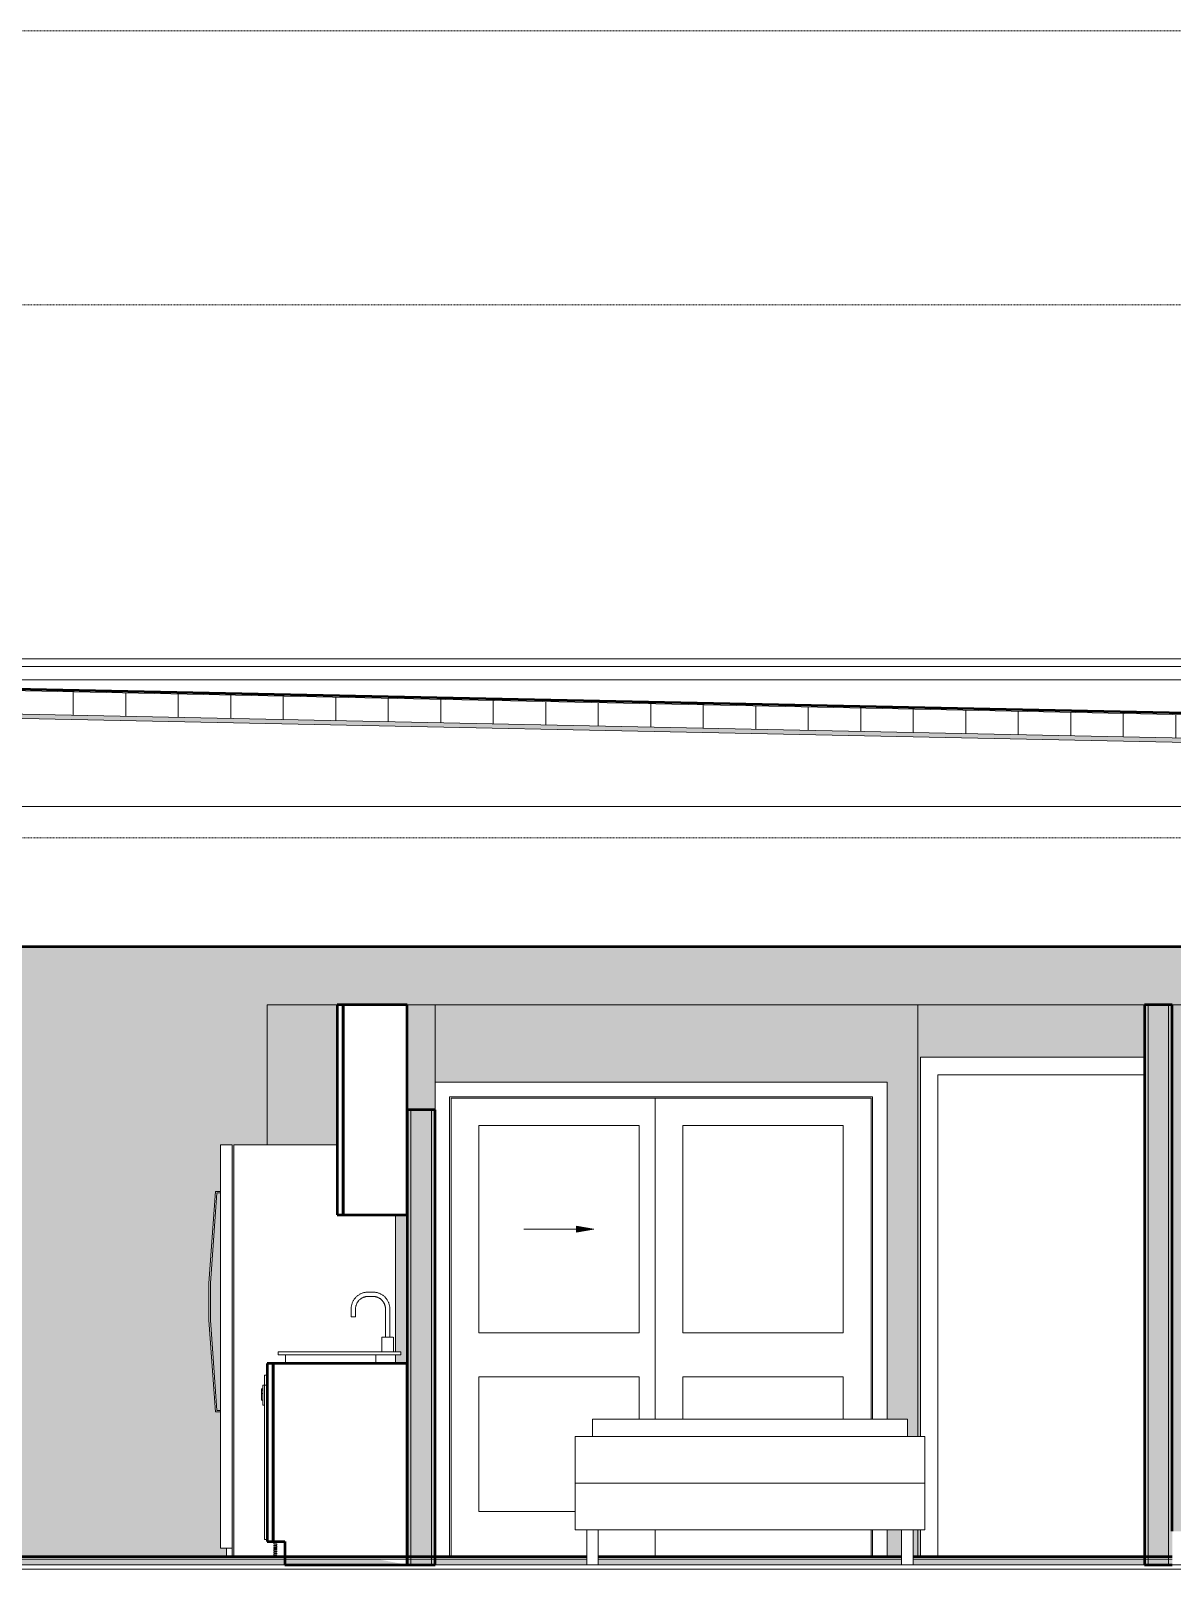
# Model space of a CAD drawing. Header units: inches. Extents: x 9584 to 15274, y -226 to 527.
# Drawn here: x 11384.7 to 11580.4, y 263.2 to 527 of the extents above; entities that cross this region are included whole.
import ezdxf

# ---------------------------------------------------------------- set-up
doc = ezdxf.new("R2010")
doc.units = ezdxf.units.IN
doc.header["$MEASUREMENT"] = 0
doc.linetypes.add('Aligning Line 1_8_', pattern=[0.25, 0.125, -0.125])
doc.linetypes.add('Grid Line 1_2_', pattern=[0.875, 0.5, -0.125, 0.125, -0.125])
for name, color, linetype, lineweight in [('0-1', 7, 'Continuous', 5), ('0-2', 7, 'Continuous', 9), ('A-AREA-PATT-2', 254, 'Continuous', 9), ('A-DETL-GENF-1', 92, 'Continuous', 13), ('A-DETL-GENF-2', 7, 'Continuous', 9), ('A-DOOR-1', 7, 'Continuous', 9), ('A-DOOR-FRAM-1', 7, 'Continuous', 9), ('A-FLOR-1', 192, 'Continuous', 50), ('A-FLOR-LEVL-1', 51, 'Grid Line 1_2_', 9), ('A-FLOR-MCUT', 51, 'Continuous', 13), ('A-FLOR-PATT-1', 8, 'Continuous', 9), ('A-ROOF', 132, 'Continuous', 13), ('A-ROOF-1', 132, 'Continuous', 50), ('A-ROOF-PATT-1', 132, 'Continuous', 9), ('A-WALL', 113, 'Continuous', 13), ('A-WALL-1', 250, 'Continuous', 13), ('A-WALL-2', 10, 'Continuous', 50), ('A-WALL-PATT-1', 253, 'Continuous', 9), ('G-ANNO-SYMB', 111, 'Aligning Line 1_8_', 9), ('G-ANNO-SYMB-1', 147, 'Aligning Line 1_8_', 9), ('I-FURN-1', 7, 'Continuous', 9), ('P-SANR-FIXT-1', 7, 'Continuous', 9), ('Q-CASE-1', 10, 'Continuous', 50), ('Q-SPCQ-1', 7, 'Continuous', 9)]:
    doc.layers.add(name, color=color, linetype=linetype, lineweight=lineweight)
pattern_1 = [(216.87, (11002.345, 87.994), (47.980943, 31.987086), [7.997, -71.971]), (206.565, (11011.941, 83.196), (-15.99371, -15.99413), [17.881, -17.881]), (198.435, (11011.941, 75.199), (-31.98674, -15.99388), [10.115, -40.461])]

# ---------------------------------------------------------------- blocks, each defined once
blk = doc.blocks.new('CTR - 2nd Phase_rvt-1-BUILDING SECTION - EAST_WEST - LOOKING NORTH')
at = {"layer": 'A-FLOR-LEVL-1'}
for p, q in [((9583.58, 394), (12532.58, 394)), ((9583.58, 264), (12532.58, 264))]:
    blk.add_line(p, q, dxfattribs=at)
at = {"layer": 'G-ANNO-SYMB-1'}
for p, q in [((12435.88, 526.95), (9680.25, 526.95)), ((12435.88, 388.59), (9680.25, 388.59))]:
    blk.add_line(p, q, dxfattribs=at)
blk = doc.blocks.new('FOLDING_SLIDING CLOSET - 72_ x 80_-1372823-BUILDING SECTION - EAST_WEST - LOOKING NORTH')
at = {"layer": 'A-DETL-GENF-1'}
blk.add_hatch(color=256, dxfattribs=at).paths.add_polyline_path([(11478.21, 189), (11481.22, 189.53), (11478.21, 190.06)], flags=0)
at = {"layer": 'A-DETL-GENF-2'}
for p, q in [((11478.21, 190.06), (11481.22, 189.53)), ((11478.21, 189), (11478.21, 190.06)), ((11469.22, 189.53), (11481.22, 189.53)), ((11481.22, 189.53), (11478.21, 189))]:
    blk.add_line(p, q, dxfattribs=at)
at = {"layer": 'A-DOOR-1'}
for p, q in [((11453.97, 214.75), (11453.97, 210)), ((11531.47, 214.75), (11453.97, 214.75)), ((11531.47, 157), (11531.47, 214.75)), ((11456.47, 212.25), (11456.47, 133.37)), ((11456.47, 212.25), (11528.97, 212.25)), ((11528.72, 212), (11491.72, 212)), ((11491.72, 212), (11491.72, 157)), ((11528.72, 156.99), (11528.72, 212)), ((11528.97, 212.25), (11528.97, 156.99)), ((11461.47, 171.75), (11461.47, 207.31)), ((11461.47, 207.31), (11488.97, 207.31)), ((11488.97, 207.31), (11488.97, 171.75)), ((11496.47, 171.75), (11496.47, 207.31)), ((11496.47, 207.31), (11523.97, 207.31)), ((11523.97, 207.31), (11523.97, 171.75)), ((11488.97, 171.75), (11461.47, 171.75)), ((11523.97, 171.75), (11496.47, 171.75)), ((11461.47, 141.13), (11461.47, 164.25)), ((11461.47, 164.25), (11488.97, 164.25)), ((11488.97, 164.25), (11488.97, 157)), ((11496.47, 157), (11496.47, 164.25)), ((11496.47, 164.25), (11523.97, 164.25)), ((11523.97, 164.25), (11523.97, 157)), ((11477.97, 141.13), (11461.47, 141.13)), ((11491.72, 138), (11491.72, 133.37)), ((11528.72, 133.37), (11528.72, 138)), ((11528.97, 138), (11528.97, 133.37)), ((11531.47, 133.37), (11531.47, 138))]:
    blk.add_line(p, q, dxfattribs=at)
at = {"layer": 'A-DOOR-FRAM-1'}
for p, q in [((11456.72, 212), (11456.72, 133.37)), ((11456.72, 212), (11528.72, 212)), ((11528.72, 212), (11528.72, 156.99)), ((11528.72, 138), (11528.72, 133.37))]:
    blk.add_line(p, q, dxfattribs=at)
blk = doc.blocks.new('Refrigerator_-_Side-by-Side_6047 - 36_ X 30_-V9-BUILDING SECTION - EAST_WEST - LOOKING NORTH')
at = {"layer": 'Q-SPCQ-1'}
for p, q in [((11417.22, 134.87), (11417.22, 204)), ((11417.22, 204), (11419.22, 204)), ((11419.22, 204), (11419.22, 134.87)), ((11419.47, 204), (11419.47, 133.37)), ((11437.22, 204), (11419.47, 204)), ((11416.32, 196), (11415.22, 180.29)), ((11415.47, 180.28), (11416.55, 195.75)), ((11417.22, 196), (11416.32, 196)), ((11416.55, 195.75), (11417.22, 195.75)), ((11447.22, 168.5), (11447.22, 192)), ((11415.22, 180.29), (11415.22, 173.94)), ((11415.47, 173.95), (11415.47, 180.28)), ((11415.22, 173.94), (11416.32, 158.23)), ((11416.55, 158.48), (11415.47, 173.95)), ((11447.22, 166.5), (11447.22, 168)), ((11416.32, 158.23), (11417.22, 158.23)), ((11417.22, 158.48), (11416.55, 158.48)), ((11417.22, 134.87), (11419.22, 134.87)), ((11418.22, 134.87), (11418.22, 133.37)), ((11419.22, 134.87), (11418.22, 134.87)), ((11419.22, 133.37), (11419.22, 134.87))]:
    blk.add_line(p, q, dxfattribs=at)
blk = doc.blocks.new('OD_CW_Base Cabinet - OD_CW_Base Cabinet-1965007-BUILDING SECTION - EAST_WEST - LOOKING NORTH')
at = {"layer": 'Q-CASE-1'}
for p, q in [((11425.22, 166.5), (11425.22, 136)), ((11426.22, 166.5), (11425.22, 166.5)), ((11426.22, 136), (11426.22, 166.5)), ((11426.22, 166.5), (11426.22, 136)), ((11449.22, 166.5), (11426.22, 166.5)), ((11449.22, 132), (11449.22, 166.5)), ((11425.22, 136), (11426.22, 136)), ((11426.22, 136), (11428.22, 136)), ((11428.22, 136), (11428.22, 132)), ((11428.22, 132), (11449.22, 132))]:
    blk.add_line(p, q, dxfattribs=at)
blk = doc.blocks.new('Sink Kitchen-Single - 30_ x 21_-366345-BUILDING SECTION - EAST_WEST - LOOKING NORTH')
at = {"layer": 'P-SANR-FIXT-1'}
for p, q in [((11442.49, 46.75), (11441.61, 46.75)), ((11441.61, 46), (11442.49, 46)), ((11438.74, 43.88), (11438.74, 42.5)), ((11439.49, 42.5), (11438.74, 42.5)), ((11439.49, 42.5), (11439.49, 43.88)), ((11444.61, 43.88), (11444.61, 39)), ((11445.36, 39), (11445.36, 43.88)), ((11443.99, 39), (11443.99, 36.5)), ((11443.99, 39), (11443.99, 36.5)), ((11444.01, 39), (11444.01, 39)), ((11444.01, 39), (11444.99, 39)), ((11444.99, 39), (11445.96, 39)), ((11445.96, 39), (11445.96, 39)), ((11445.99, 36.5), (11445.99, 39)), ((11445.99, 36.5), (11445.99, 39)), ((11426.24, 36.5), (11447.24, 36.5)), ((11426.24, 36), (11426.24, 36.5)), ((11447.24, 36), (11426.24, 36)), ((11427.49, 36), (11427.49, 34.5)), ((11442.99, 34.5), (11442.99, 36)), ((11447.24, 36.5), (11447.24, 36))]:
    blk.add_line(p, q, dxfattribs=at)
at = {"layer": 'P-SANR-FIXT-1', "flags": 128}
for points in [[(11441.61, 46.75), (11441.5, 46.75), (11441.38, 46.74), (11441.27, 46.73), (11441.16, 46.71), (11441.04, 46.69), (11440.93, 46.67), (11440.82, 46.64), (11440.71, 46.6), (11440.6, 46.57), (11440.49, 46.52), (11440.39, 46.48), (11440.29, 46.43), (11440.19, 46.37), (11440.09, 46.31), (11439.99, 46.25), (11439.9, 46.18), (11439.81, 46.11), (11439.72, 46.04), (11439.63, 45.96), (11439.55, 45.88), (11439.47, 45.79), (11439.4, 45.71), (11439.33, 45.62), (11439.26, 45.52), (11439.2, 45.43), (11439.13, 45.33), (11439.08, 45.23), (11439.03, 45.13), (11438.98, 45.02), (11438.93, 44.92), (11438.9, 44.81), (11438.86, 44.7), (11438.83, 44.59), (11438.8, 44.48), (11438.78, 44.36), (11438.76, 44.25), (11438.75, 44.14), (11438.74, 44.02), (11438.74, 43.91), (11438.74, 43.88)], [(11439.49, 43.88), (11439.49, 43.96), (11439.5, 44.04), (11439.5, 44.13), (11439.52, 44.21), (11439.53, 44.3), (11439.55, 44.38), (11439.57, 44.46), (11439.6, 44.54), (11439.63, 44.62), (11439.66, 44.7), (11439.69, 44.78), (11439.73, 44.86), (11439.77, 44.93), (11439.81, 45), (11439.86, 45.07), (11439.91, 45.14), (11439.96, 45.21), (11440.02, 45.28), (11440.07, 45.34), (11440.13, 45.4), (11440.2, 45.46), (11440.26, 45.51), (11440.33, 45.57), (11440.4, 45.62), (11440.47, 45.66), (11440.54, 45.71), (11440.61, 45.75), (11440.69, 45.79), (11440.77, 45.82), (11440.84, 45.86), (11440.92, 45.88), (11441.01, 45.91), (11441.09, 45.93), (11441.17, 45.95), (11441.25, 45.97), (11441.34, 45.98), (11441.42, 45.99), (11441.51, 46), (11441.59, 46), (11441.61, 46)], [(11445.36, 43.88), (11445.36, 43.99), (11445.36, 44.1), (11445.34, 44.22), (11445.33, 44.33), (11445.31, 44.45), (11445.28, 44.56), (11445.25, 44.67), (11445.22, 44.78), (11445.18, 44.89), (11445.14, 44.99), (11445.09, 45.1), (11445.04, 45.2), (11444.98, 45.3), (11444.93, 45.4), (11444.86, 45.5), (11444.8, 45.59), (11444.72, 45.68), (11444.65, 45.77), (11444.57, 45.86), (11444.49, 45.94), (11444.41, 46.02), (11444.32, 46.09), (11444.23, 46.16), (11444.14, 46.23), (11444.04, 46.29), (11443.94, 46.35), (11443.84, 46.41), (11443.74, 46.46), (11443.64, 46.51), (11443.53, 46.55), (11443.42, 46.59), (11443.31, 46.63), (11443.2, 46.66), (11443.09, 46.69), (11442.98, 46.71), (11442.86, 46.73), (11442.75, 46.74), (11442.64, 46.75), (11442.52, 46.75), (11442.49, 46.75)], [(11442.49, 46), (11442.57, 46), (11442.66, 45.99), (11442.74, 45.98), (11442.83, 45.97), (11442.91, 45.96), (11442.99, 45.94), (11443.08, 45.92), (11443.16, 45.89), (11443.24, 45.86), (11443.32, 45.83), (11443.39, 45.8), (11443.47, 45.76), (11443.55, 45.72), (11443.62, 45.68), (11443.69, 45.63), (11443.76, 45.58), (11443.83, 45.53), (11443.89, 45.47), (11443.95, 45.42), (11444.01, 45.36), (11444.07, 45.29), (11444.13, 45.23), (11444.18, 45.16), (11444.23, 45.09), (11444.28, 45.02), (11444.32, 44.95), (11444.36, 44.88), (11444.4, 44.8), (11444.44, 44.72), (11444.47, 44.65), (11444.5, 44.57), (11444.53, 44.48), (11444.55, 44.4), (11444.57, 44.32), (11444.58, 44.24), (11444.6, 44.15), (11444.61, 44.07), (11444.61, 43.98), (11444.61, 43.9), (11444.61, 43.88)]]:
    blk.add_lwpolyline(points, dxfattribs=at)
blk = doc.blocks.new('Dishwasher_15404 - 34_ counter-V24-BUILDING SECTION - EAST_WEST - LOOKING NORTH')
at = {"layer": 'Q-SPCQ-1'}
for p, q in [((11424.72, 296.5), (11424.72, 294.79)), ((11424.72, 296.5), (11425.22, 296.5)), ((11424.47, 294.18), (11424.22, 294.18)), ((11424.22, 293.94), (11424.22, 294.18)), ((11424.22, 293.35), (11424.22, 293.94)), ((11424.22, 293.94), (11424.47, 293.94)), ((11424.22, 292.21), (11424.22, 293.35)), ((11424.47, 293.35), (11424.22, 293.35)), ((11424.47, 292.06), (11424.47, 294.79)), ((11424.72, 294.79), (11424.47, 294.79)), ((11424.72, 294.79), (11424.72, 268.33)), ((11424.72, 294.79), (11424.92, 294.79)), ((11424.92, 294.79), (11425.22, 294.79)), ((11424.22, 292.21), (11424.47, 292.21)), ((11424.47, 291.35), (11424.47, 292.06)), ((11424.47, 291.35), (11424.73, 291.35)), ((11424.92, 268.33), (11424.72, 268.33)), ((11425.22, 268.33), (11424.92, 268.33)), ((11426.35, 267.94), (11426.35, 267.99)), ((11428.22, 267.94), (11426.35, 267.94)), ((11426.35, 267.94), (11426.35, 267.59)), ((11426.38, 267.59), (11426.35, 267.59)), ((11426.35, 267.59), (11426.85, 267.59)), ((11426.35, 267.39), (11426.35, 267.2)), ((11426.35, 267.39), (11426.38, 267.39)), ((11426.85, 267.39), (11426.35, 267.39)), ((11426.38, 267.2), (11426.35, 267.2)), ((11426.35, 267.2), (11426.85, 267.2)), ((11426.35, 267), (11426.35, 266.8)), ((11426.35, 267), (11426.38, 267)), ((11426.85, 267), (11426.35, 267)), ((11426.38, 266.8), (11426.35, 266.8)), ((11426.35, 266.8), (11426.85, 266.8)), ((11426.35, 266.61), (11426.35, 266.41)), ((11426.35, 266.61), (11426.38, 266.61)), ((11426.85, 266.61), (11426.35, 266.61)), ((11426.38, 266.41), (11426.35, 266.41)), ((11426.35, 266.41), (11426.85, 266.41)), ((11426.85, 267.59), (11426.85, 267.39)), ((11426.85, 267.2), (11426.85, 267)), ((11426.85, 266.8), (11426.85, 266.61)), ((11426.85, 266.41), (11426.85, 266.21)), ((11427.92, 267.94), (11428.22, 267.94)), ((11426.35, 266.21), (11426.35, 266.02)), ((11426.35, 266.21), (11426.38, 266.21)), ((11426.85, 266.21), (11426.35, 266.21)), ((11426.38, 266.02), (11426.35, 266.02)), ((11426.35, 266.02), (11426.85, 266.02)), ((11426.35, 265.82), (11426.35, 265.62)), ((11426.35, 265.82), (11426.38, 265.82)), ((11426.85, 265.82), (11426.35, 265.82)), ((11426.38, 265.62), (11426.35, 265.62)), ((11426.35, 265.62), (11426.85, 265.62)), ((11426.35, 265.43), (11426.35, 265.37)), ((11426.35, 265.43), (11426.38, 265.43)), ((11426.85, 265.43), (11426.35, 265.43)), ((11426.85, 266.02), (11426.85, 265.82)), ((11426.85, 265.62), (11426.85, 265.43))]:
    blk.add_line(p, q, dxfattribs=at)
blk = doc.blocks.new('Interior_barn_door_18732 - Interior_barn_door_18732-V14-BUILDING SECTION - EAST_WEST - LOOKING NORTH')
at = {"layer": 'A-DOOR-FRAM-1'}
for p, q in [((11575.6, 219), (11537.19, 219)), ((11537.19, 219), (11537.19, 154)), ((11540.19, 133.37), (11540.19, 216)), ((11540.19, 216), (11575.6, 216)), ((11537.19, 138), (11537.19, 133.37))]:
    blk.add_line(p, q, dxfattribs=at)
blk = doc.blocks.new('OD_CW_Upper Cabinet - OD_CW_Upper Cabinet-1965010-BUILDING SECTION - EAST_WEST - LOOKING NORTH')
at = {"layer": 'Q-CASE-1'}
for p, q in [((11437.22, 228), (11437.22, 192)), ((11438.22, 228), (11437.22, 228)), ((11438.22, 192), (11438.22, 228)), ((11438.22, 228), (11438.22, 192)), ((11449.22, 228), (11438.22, 228)), ((11449.22, 192), (11449.22, 228)), ((11437.22, 192), (11438.22, 192)), ((11438.22, 192), (11449.22, 192))]:
    blk.add_line(p, q, dxfattribs=at)
blk = doc.blocks.new('Bed-Standard - Queen 60_ x 79_-1242961-BUILDING SECTION - EAST_WEST - LOOKING NORTH')
at = {"layer": 'I-FURN-1'}
for p, q in [((11534.11, 25), (11480.11, 25)), ((11480.11, 24), (11480.11, 25)), ((11480.11, 22), (11480.11, 24)), ((11534.11, 25), (11534.11, 24)), ((11534.11, 24), (11534.11, 22)), ((11477.11, 22), (11477.11, 14)), ((11477.11, 22), (11478.11, 22)), ((11478.11, 22), (11536.11, 22)), ((11536.11, 22), (11537.11, 22)), ((11537.11, 14), (11537.11, 22)), ((11477.11, 14), (11477.11, 6)), ((11477.11, 14), (11478.11, 14)), ((11478.11, 14), (11477.11, 14)), ((11478.11, 14), (11536.11, 14)), ((11536.11, 14), (11478.11, 14)), ((11536.11, 14), (11537.11, 14)), ((11537.11, 14), (11536.11, 14)), ((11537.11, 6), (11537.11, 14)), ((11478.11, 6), (11477.11, 6)), ((11536.11, 6), (11478.11, 6)), ((11479.11, 6), (11479.11, 0)), ((11481.11, 0), (11481.11, 6)), ((11533.11, 6), (11533.11, 0)), ((11535.11, 0), (11535.11, 6)), ((11537.11, 6), (11536.11, 6)), ((11535.11, 0), (11533.11, 0)), ((11481.11, 0), (11479.11, 0))]:
    blk.add_line(p, q, dxfattribs=at)
blk = doc.blocks.new('CTR - 1st Phase - Unit Layouts_rvt-1-BUILDING SECTION - EAST_WEST - LOOKING NORTH')
at = {"layer": 'A-WALL-PATT-1'}
h = blk.add_hatch(dxfattribs=at)
h.set_pattern_fill('FP_3', color=256, style=0, pattern_type=2)
h.set_pattern_definition(pattern_1)
h.paths.add_polyline_path([(11453.35, 265), (11453.35, 265.37), (11449.85, 265.37), (11449.85, 265)], flags=0)
h = blk.add_hatch(dxfattribs=at)
h.set_pattern_fill('FP_3', color=256, style=0, pattern_type=2)
h.set_pattern_definition(pattern_1)
h.paths.add_polyline_path([(11579.73, 265), (11579.73, 265.37), (11576.23, 265.37), (11576.23, 265), (11578.09, 265)], flags=0)
at = {"layer": 'A-WALL-1'}
for p, q in [((11437.22, 360), (11425.22, 360)), ((11425.22, 360), (11425.22, 336)), ((11453.97, 360), (11449.22, 360)), ((11536.77, 360), (11453.97, 360)), ((11453.97, 360), (11453.97, 346.75)), ((11575.6, 360), (11536.77, 360)), ((11536.77, 286), (11536.77, 360)), ((11576.23, 264), (11576.23, 360)), ((11579.73, 264), (11579.73, 360)), ((11616.35, 360), (11580.35, 360)), ((11449.85, 264), (11449.85, 342)), ((11453.35, 264), (11453.35, 342)), ((11536.77, 265.37), (11536.77, 270))]:
    blk.add_line(p, q, dxfattribs=at)
at = {"layer": 'A-WALL-2'}
for p, q in [((11575.6, 360), (11575.6, 264)), ((11580.35, 360), (11575.6, 360)), ((11580.35, 269.75), (11580.35, 360)), ((11453.97, 342), (11449.22, 342)), ((11449.22, 342), (11449.22, 264)), ((11453.97, 264), (11453.97, 342)), ((11449.22, 264), (11453.97, 264)), ((11575.6, 264), (11580.35, 264))]:
    blk.add_line(p, q, dxfattribs=at)
at = {"layer": '0-2'}
for name, p in [('OD_CW_Upper Cabinet - OD_CW_Upper Cabinet-1965010-BUILDING SECTION - EAST_WEST - LOOKING NORTH', (0, 132)), ('Interior_barn_door_18732 - Interior_barn_door_18732-V14-BUILDING SECTION - EAST_WEST - LOOKING NORTH', (0, 132)), ('FOLDING_SLIDING CLOSET - 72_ x 80_-1372823-BUILDING SECTION - EAST_WEST - LOOKING NORTH', (0, 132)), ('Refrigerator_-_Side-by-Side_6047 - 36_ X 30_-V9-BUILDING SECTION - EAST_WEST - LOOKING NORTH', (0, 132)), ('Sink Kitchen-Single - 30_ x 21_-366345-BUILDING SECTION - EAST_WEST - LOOKING NORTH', (0.86, 264)), ('OD_CW_Base Cabinet - OD_CW_Base Cabinet-1965007-BUILDING SECTION - EAST_WEST - LOOKING NORTH', (0, 132)), ('Dishwasher_15404 - 34_ counter-V24-BUILDING SECTION - EAST_WEST - LOOKING NORTH', (0, 0)), ('Bed-Standard - Queen 60_ x 79_-1242961-BUILDING SECTION - EAST_WEST - LOOKING NORTH', (0.86, 264))]:
    blk.add_blockref(name, p, dxfattribs=at)
blk = doc.blocks.new('CTR  - Topography_rvt-1-BUILDING SECTION - EAST_WEST - LOOKING NORTH')
at = {"layer": 'G-ANNO-SYMB-1'}
blk.add_line((12435.88, 480), (9742.88, 480), dxfattribs=at)
blk = doc.blocks.new('CTR - 1st Phase - Common Walls_rvt-1-BUILDING SECTION - EAST_WEST - LOOKING NORTH')
at = {"layer": 'A-AREA-PATT-2'}
h = blk.add_hatch(color=256, dxfattribs=at)
h.paths.add_polyline_path([(11616.98, 265.37), (11621.1, 265.37), (11621.1, 347), (11643.61, 347), (11643.61, 370), (11256.26, 370), (11256.26, 265.37), (11257.58, 265.37), (11257.58, 344), (11287.58, 344), (11287.58, 265.37), (11296.51, 265.37), (11296.51, 301.5), (11316, 301.5), (11316, 315), (11354, 315), (11354, 301.5), (11380.51, 301.5), (11380.51, 265.37), (11418.22, 265.37), (11418.22, 266.87), (11417.22, 266.87), (11417.22, 290.23), (11416.32, 290.23), (11415.22, 305.95), (11415.22, 312.29), (11416.32, 328), (11417.22, 328), (11417.22, 336), (11419.22, 336), (11419.22, 265.37), (11419.47, 265.37), (11419.47, 336), (11437.22, 336), (11437.22, 360), (11449.22, 360), (11449.22, 324), (11447.22, 324), (11447.22, 300.5), (11448.1, 300.5), (11448.1, 300), (11447.22, 300), (11447.22, 298.5), (11449.22, 298.5), (11449.22, 265.37), (11453.97, 265.37), (11453.97, 346.75), (11531.47, 346.75), (11531.47, 289), (11534.97, 289), (11534.97, 286), (11537.19, 286), (11537.19, 351), (11575.6, 351), (11575.6, 265.37), (11580.35, 265.37), (11580.35, 269.75), (11616.35, 269.75), (11616.35, 265.37)], flags=0)
h.paths.add_polyline_path([(11531.47, 265.37), (11533.97, 265.37), (11533.97, 270), (11531.47, 270), (11531.47, 267.99)], flags=0)
h.paths.add_polyline_path([(11537.19, 265.37), (11537.19, 270), (11535.97, 270), (11535.97, 265.37), (11537.07, 265.37)], flags=0)
h.paths.add_polyline_path([(11616.35, 273.08), (11616.14, 273.17), (11614.14, 274.57), (11613.08, 275.61), (11612.57, 276.6), (11612.14, 277.86), (11612.14, 278.25), (11616.35, 278.25), (11616.35, 273.88)], flags=0)
h.paths.add_polyline_path([(11613.14, 278.5), (11612.14, 278.5), (11612.14, 279.25), (11612.42, 279.75), (11616.35, 279.75), (11616.35, 278.5), (11613.32, 278.5)], flags=0)
h.paths.add_polyline_path([(11417.22, 290.48), (11417.22, 327.75), (11416.55, 327.75), (11415.47, 312.28), (11415.47, 305.94), (11416.55, 290.48)], flags=0)
at = {"layer": 'A-FLOR-LEVL-1'}
for p, q in [((9583.58, 394), (12532.58, 394)), ((9583.58, 264), (12532.58, 264))]:
    blk.add_line(p, q, dxfattribs=at)
at = {"layer": 'G-ANNO-SYMB-1'}
for p, q in [((12435.88, 526.95), (9706.24, 526.95)), ((12428.12, 526.95), (9706.24, 526.95)), ((12435.88, 480), (9680.25, 480))]:
    blk.add_line(p, q, dxfattribs=at)
blk = doc.blocks.new('Basic Wall _ EXT - FIBER CEMENT - SMALL - ___-1820306-BUILDING SECTION - EAST_WEST - LOOKING NORTH')
at = {"layer": 'A-WALL'}
blk.add_line((12113.03, 419.28), (11252.92, 419.28), dxfattribs=at)

msp = doc.modelspace()

# ---------------------------------------------------------------- hatches: boundary and pattern name
at = {"layer": 'A-FLOR-PATT-1'}
h = msp.add_hatch(dxfattribs=at)
h.set_pattern_fill('FP_2', color=256, style=0, pattern_type=2)
h.set_pattern_definition([(50, (10995.947, 72), (27.5427, -2.4099), [2.88, -31.68]), (355, (10995.947, 72), (-5.3278, 28.8843), [2.304, -25.344]), (100.451, (10998.243, 71.8), (22.2153, 26.4739), [2.448, -26.924]), (46.184, (10995.947, 79.68), (40.9819, -6.3564), [4.32, -47.52]), (96.636, (10999.363, 79.15), (35.8907, 37.4062), [3.671, -40.386]), (351.184, (10995.947, 79.68), (35.891, 37.4062), [3.456, -38.016]), (21, (10999.787, 77.76), (22.92104, -15.46073), [2.88, -31.68]), (326, (10999.787, 77.76), (9.3435, 27.8457), [2.304, -25.344]), (71.451, (11001.697, 76.472), (32.2648, 12.3844), [2.448, -26.924]), (37.5, (10995.947, 72), (0.46686, 12.78271), [1.267, -23.77, 1.267, -24.461, -25.44]), (37.5, (10995.947, 72), (0.46686, 12.78271), [-50.765, 1.267, -24.173]), (7.5, (10995.947, 72), (10.1016, 15.1451), [1.267, -13.402, 1.267, -23.194, -9.696]), (7.5, (10995.947, 72), (10.1016, 15.1451), [-39.13, 1.267, -8.429]), (327.5, (10987.384, 72), (20.49916, -0.86578), [1.267, -8.333, 1.267, -28.685, -39.744]), (327.5, (10987.384, 72), (20.49916, -0.86578), [-39.552, 1.267, -38.477]), (317.5, (10983.544, 72), (22.39478, 3.8443), [1.267, -11.213, 1.267, -18.624, -28.224]), (317.5, (10983.544, 72), (22.39478, 3.8443), [-32.371, 1.267, -26.957])])
h.paths.add_polyline_path([(11688.8144, 264), (11853.0394, 264), (11853.0394, 265), (11616.3535, 265), (11616.3535, 264), (11685.9894, 264)], flags=0)
h.paths.add_polyline_path([(11856.7894, 264), (11856.7894, 265), (11856.5394, 264.9996), (11856.5394, 264)], flags=0)
h.paths.add_polyline_path([(11449.2221, 264), (11479.9721, 264), (11479.9721, 265), (11449.2221, 265), (11449.2221, 264.322)], flags=0)
h.paths.add_polyline_path([(11359.4651, 264), (11449.2221, 264), (11443.9721, 265), (11284.5769, 265), (11284.5769, 264), (11316.4084, 264)], flags=0)
h.paths.add_polyline_path([(11255.6394, 264), (11259.5769, 264.0065), (11259.5769, 265), (11255.6394, 265)], flags=0)
h.paths.add_polyline_path([(11481.9721, 264), (11533.9721, 264), (11533.9721, 265), (11481.9721, 265), (11481.9721, 264.3765)], flags=0)
h.paths.add_polyline_path([(11535.9721, 264), (11580.3535, 264), (11580.3535, 265), (11535.9721, 265), (11535.9721, 264.4663)], flags=0)
h.paths.add_polyline_path([(10573.6794, 264), (10616.8067, 264), (10616.8067, 265), (10564.8067, 265), (10564.8067, 264), (10568.2973, 264)], flags=0)
h.paths.add_polyline_path([(10649.5567, 264), (10649.5567, 265), (10618.8067, 265), (10618.8067, 264), (10644.8067, 264)], flags=0)
h.paths.add_polyline_path([(10651.5567, 264), (10814.2019, 264), (10814.2019, 265), (10654.8067, 265), (10649.5567, 264)], flags=0)
h.paths.add_polyline_path([(10482.4253, 264), (10482.4253, 265), (10245.7394, 265), (10245.7394, 264), (10482.1838, 264)], flags=0)
h.paths.add_polyline_path([(10558.5871, 264), (10562.8067, 264), (10562.8067, 265), (10518.4253, 265), (10518.4253, 264), (10541.3869, 264)], flags=0)
h.paths.add_polyline_path([(10843.1394, 264), (10843.1394, 265), (10839.2019, 264.9935), (10839.2019, 264), (10842.7841, 264)], flags=0)
h.paths.add_polyline_path([(10241.9894, 264), (10242.2394, 264.0004), (10242.2394, 265), (10241.9894, 265)], flags=0)
at = {"layer": 'A-ROOF-PATT-1'}
h = msp.add_hatch(dxfattribs=at)
h.set_pattern_fill('FP_13', color=256, style=0, pattern_type=2)
h.set_pattern_definition([(0, (10995.947, 72), (0, 9), []), (90, (10995.947, 72), (-9, 6e-16), [])])
h.paths.add_polyline_path([(12110.3394, 394.8624), (12110.3394, 398.8632), (11255.6394, 416.4537), (11255.6394, 412.4657), (12109.7144, 394.8752)], flags=0)
h = msp.add_hatch(dxfattribs=at)
h.set_pattern_fill('FP_4', color=256, style=0, pattern_type=2)
h.set_pattern_definition([(0, (10995.947, 72), (0, 4.798), []), (315, (10995.947, 72), (4.798427, 0), [6.786, -6.786]), (45, (10995.947, 72), (4.798427, 0), [6.786, -6.786])])
h.paths.add_polyline_path([(12110.3394, 394.1122), (12110.3394, 394.8624), (11255.6394, 412.4657), (11255.6394, 411.7156), (12109.7144, 394.1251)], flags=0)

# ---------------------------------------------------------------- linework, layer by layer
at = {"layer": 'A-FLOR-1'}
for p, q in [((11479.9721, 265.375), (11284.5769, 265.375)), ((11533.9721, 265.375), (11481.9721, 265.375)), ((11580.3535, 265.375), (11535.9721, 265.375))]:
    msp.add_line(p, q, dxfattribs=at)
at = {"layer": 'A-FLOR-LEVL-1'}
for p, q in [((9610.2403, 394), (12532.5752, 394)), ((9610.2403, 264), (12532.5752, 264))]:
    msp.add_line(p, q, dxfattribs=at)
at = {"layer": 'A-FLOR-MCUT'}
for p, q in [((11479.9721, 265.25), (11284.5769, 265.25)), ((11479.9721, 265), (11284.5769, 265)), ((11479.9721, 264), (11284.5769, 264)), ((11533.9721, 265), (11481.9646, 265)), ((11533.9721, 265.25), (11481.9721, 265.25)), ((11533.9721, 264), (11481.9721, 264)), ((11580.3535, 265), (11535.9646, 265)), ((11580.3535, 265.25), (11535.9721, 265.25)), ((11580.3535, 264), (11535.9721, 264)), ((11856.7894, 263.25), (11250.1394, 263.25))]:
    msp.add_line(p, q, dxfattribs=at)
at = {"layer": 'A-ROOF'}
for p, q in [((11256.2644, 416.735), (12109.7144, 399.1264)), ((12109.7144, 415.7242), (11305.7419, 415.7142))]:
    msp.add_line(p, q, dxfattribs=at)
at = {"layer": 'A-ROOF', "flags": 128}
for points in [[(12109.7144, 398.8761), (11682.9894, 407.6649), (11256.2644, 416.4537)], [(12110.3394, 394.8624), (11682.9894, 403.664), (11255.6394, 412.4657)], [(12110.3394, 394.1122), (11682.9894, 402.9139), (11255.6394, 411.7156)]]:
    msp.add_lwpolyline(points, dxfattribs=at)
at = {"layer": 'A-ROOF-1'}
msp.add_line((11256.2644, 370), (12109.7144, 370), dxfattribs=at)
at = {"layer": 'A-ROOF-1', "flags": 128}
msp.add_lwpolyline([(12109.7144, 399.1262), (12014.8866, 401.0792), (11920.0588, 403.0323), (11825.2311, 404.9853), (11730.4033, 406.9384), (11635.5755, 408.8915), (11540.7477, 410.8445), (11445.92, 412.7976), (11351.0922, 414.7507), (11256.2644, 416.7037)], dxfattribs=at)
at = {"layer": 'A-WALL'}
msp.add_line((12109.7144, 418), (11256.2644, 418), dxfattribs=at)
at = {"layer": 'G-ANNO-SYMB'}
for p, q in [((12435.8839, 526.9531), (9706.2403, 526.9531)), ((12435.8839, 526.9531), (9706.2403, 526.9531)), ((12435.8839, 480), (9680.2519, 480))]:
    msp.add_line(p, q, dxfattribs=at)

# ---------------------------------------------------------------- block references
at = {"layer": '0-1'}
for name in ['CTR - 2nd Phase_rvt-1-BUILDING SECTION - EAST_WEST - LOOKING NORTH', 'CTR - 1st Phase - Common Walls_rvt-1-BUILDING SECTION - EAST_WEST - LOOKING NORTH', 'CTR  - Topography_rvt-1-BUILDING SECTION - EAST_WEST - LOOKING NORTH', 'CTR - 1st Phase - Unit Layouts_rvt-1-BUILDING SECTION - EAST_WEST - LOOKING NORTH']:
    msp.add_blockref(name, (0, 0), dxfattribs=at)
at = {"layer": 'A-WALL'}
msp.add_blockref('Basic Wall _ EXT - FIBER CEMENT - SMALL - ___-1820306-BUILDING SECTION - EAST_WEST - LOOKING NORTH', (0, 0), dxfattribs=at)

doc.saveas('drawing.dxf')
